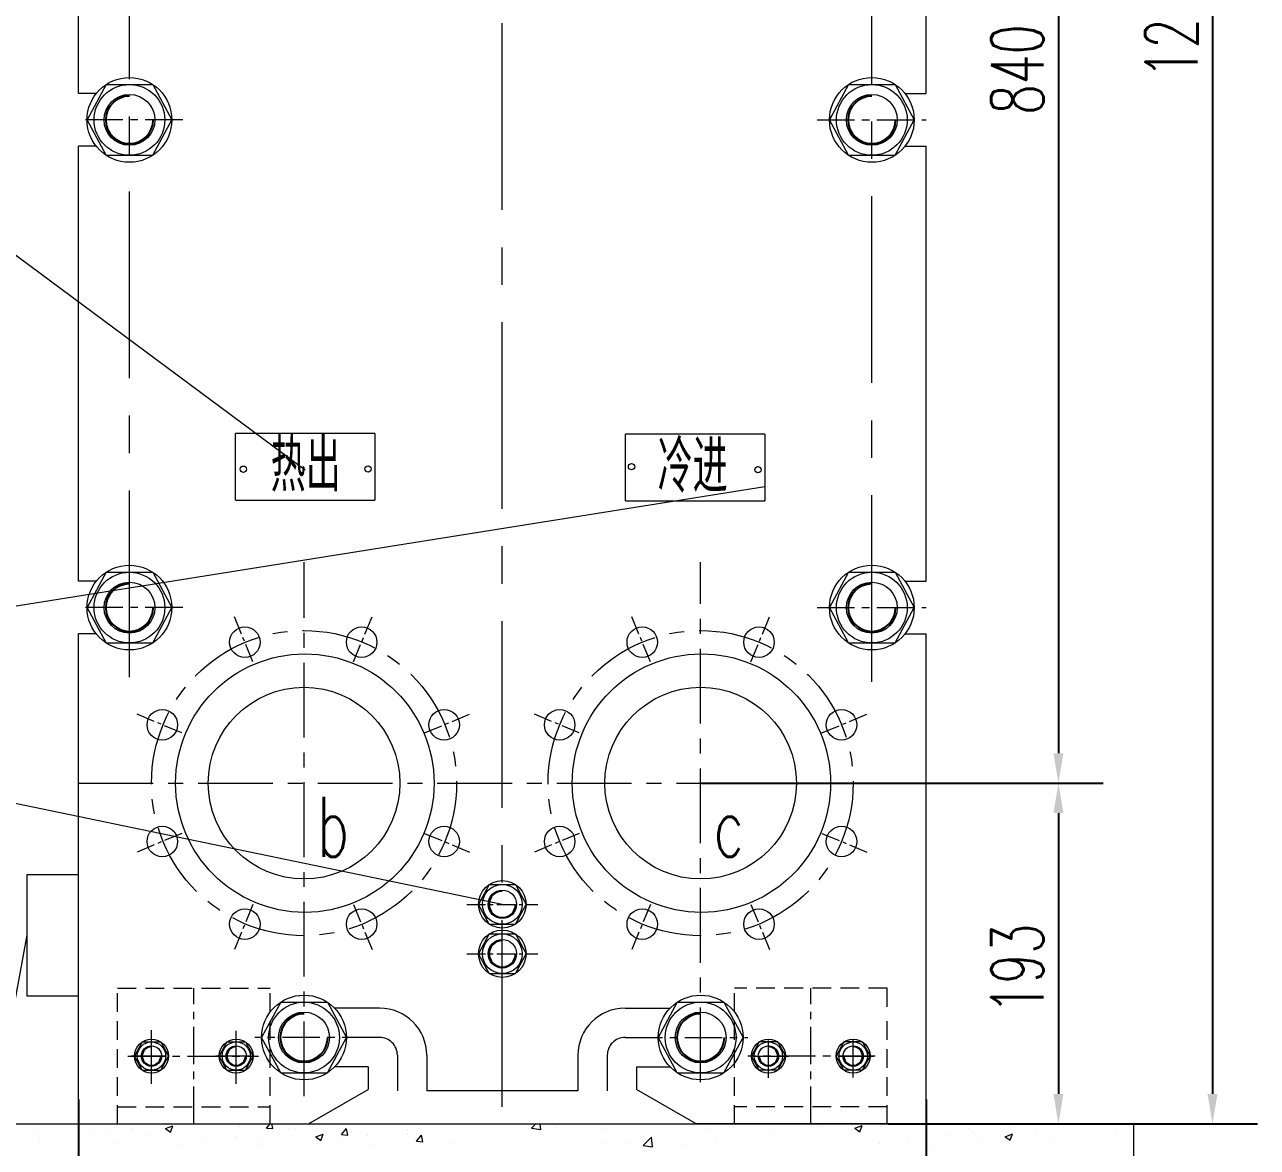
# Model space of a CAD drawing. Header units: millimetres. Extents: x 2882 to 3476, y 1065 to 1485.
# Drawn here: x 3156.5 to 3239, y 1280.9 to 1356 of the extents above; entities that cross this region are included whole.
import ezdxf

# ---------------------------------------------------------------- set-up
doc = ezdxf.new("R2010")
doc.units = ezdxf.units.MM
doc.linetypes.add('CENTERX2', pattern=[4, 2.5, -0.5, 0.5, -0.5])
doc.linetypes.add('HIDDEN', pattern=[0.375, 0.25, -0.125])
doc.layers.get('DEFPOINTS').update_dxf_attribs({"lineweight": 18})
for name, color, linetype, lineweight, true_color in [('1', 1, 'Continuous', 18, 0xff0000), ('2', 2, 'Continuous', 18, 0xffff00), ('3', 3, 'CENTERX2', 18, 0x00ff00), ('5', 6, 'HIDDEN', 18, 0xff00ff)]:
    doc.layers.add(name, color=color, linetype=linetype, lineweight=lineweight, true_color=true_color)
doc.styles.add('HZ', font='txt.shx', dxfattribs={"width": 0.67, "bigfont": 'hztxt.shx'})
doc.styles.get("Standard").update_dxf_attribs({"font": 'arial.ttf'})
doc.dimstyles.new('ISO-25', dxfattribs={"dimtxt": 2.5, "dimasz": 2.5, "dimexe": 1.25, "dimexo": 0.625, "dimtad": 1, "dimtxsty": 'Standard', "dimcen": 2.5, "dimadec": 0, "dimazin": 0, "dimtfac": 1, "dimtmove": 0, "dimatfit": 3, "dimfxl": 0, "dimarcsym": 0})

# ---------------------------------------------------------------- blocks, each defined once
blk = doc.blocks.new('*D40')
at = {"layer": '2', "color": 0, "lineweight": -2, "ltscale": 0.5, "transparency": 16777216}
for p, q in [((3201.79, 1305.267), (3228.665, 1305.267)), ((3225.665, 1303.267), (3225.665, 1284.473)), ((3214.264, 1282.473), (3228.665, 1282.473))]:
    blk.add_line(p, q, dxfattribs=at)
at = {"layer": '2', "color": 0, "ltscale": 0.5, "transparency": 16777216}
for points in [[(3225.331, 1303.267), (3225.998, 1303.267), (3225.665, 1305.267)], [(3225.331, 1284.473), (3225.998, 1284.473), (3225.665, 1282.473)]]:
    blk.add_solid(points, dxfattribs=at)
at = {"layer": 'DEFPOINTS', "color": 0, "ltscale": 0.5, "transparency": 16777216}
for p in [(3201.728, 1305.267), (3214.202, 1282.473), (3225.665, 1282.473)]:
    blk.add_point(p, dxfattribs=at)
at = {"layer": '2', "color": 0, "ltscale": 0.5, "transparency": 16777216, "insert": (3222.915, 1292.854), "char_height": 3.5, "attachment_point": 5, "rotation": 90, "style": 'HZ'}
blk.add_mtext('\\A1;193', dxfattribs=at)
blk = doc.blocks.new('*D41')
at = {"layer": '2', "color": 0, "lineweight": -2, "ltscale": 0.5, "transparency": 16777216}
for p, q in [((3160.11, 1284.112), (3160.11, 1268.655)), ((3216.81, 1284.112), (3216.81, 1268.655)), ((3162.11, 1271.655), (3214.81, 1271.655))]:
    blk.add_line(p, q, dxfattribs=at)
at = {"layer": '2', "color": 0, "ltscale": 0.5, "transparency": 16777216}
for points in [[(3162.11, 1271.989), (3162.11, 1271.322), (3160.11, 1271.655)], [(3214.81, 1271.989), (3214.81, 1271.322), (3216.81, 1271.655)]]:
    blk.add_solid(points, dxfattribs=at)
at = {"layer": 'DEFPOINTS', "color": 0, "ltscale": 0.5, "transparency": 16777216}
for p in [(3160.11, 1284.174), (3216.81, 1284.174), (3216.81, 1271.655)]:
    blk.add_point(p, dxfattribs=at)
at = {"layer": '2', "color": 0, "ltscale": 0.5, "transparency": 16777216, "insert": (3190.029, 1274.405), "char_height": 3.5, "attachment_point": 5, "style": 'HZ'}
blk.add_mtext('\\A1;480', dxfattribs=at)
blk = doc.blocks.new('*D42')
at = {"layer": '2', "color": 0, "lineweight": -2, "ltscale": 0.5, "transparency": 16777216}
for p, q in [((3195.327, 1433.522), (3238.974, 1433.522)), ((3235.974, 1431.522), (3235.974, 1284.473)), ((3216.873, 1282.473), (3238.974, 1282.473))]:
    blk.add_line(p, q, dxfattribs=at)
at = {"layer": '2', "color": 0, "ltscale": 0.5, "transparency": 16777216}
for points in [[(3235.641, 1431.522), (3236.308, 1431.522), (3235.974, 1433.522)], [(3235.641, 1284.473), (3236.308, 1284.473), (3235.974, 1282.473)]]:
    blk.add_solid(points, dxfattribs=at)
at = {"layer": 'DEFPOINTS', "color": 0, "ltscale": 0.5, "transparency": 16777216}
for p in [(3195.264, 1433.522), (3216.81, 1282.473), (3235.974, 1282.473)]:
    blk.add_point(p, dxfattribs=at)
at = {"layer": '2', "color": 0, "ltscale": 0.5, "transparency": 16777216, "insert": (3233.224, 1356.426), "char_height": 3.5, "attachment_point": 5, "rotation": 90, "style": 'HZ'}
blk.add_mtext('\\A1;1254', dxfattribs=at)
blk = doc.blocks.new('*D43')
at = {"layer": '2', "color": 0, "lineweight": -2, "ltscale": 0.5, "transparency": 16777216}
for p, q in [((3201.79, 1405.285), (3228.665, 1405.285)), ((3225.665, 1403.285), (3225.665, 1307.267)), ((3201.79, 1305.267), (3228.665, 1305.267))]:
    blk.add_line(p, q, dxfattribs=at)
at = {"layer": '2', "color": 0, "ltscale": 0.5, "transparency": 16777216}
for points in [[(3225.331, 1403.285), (3225.998, 1403.285), (3225.665, 1405.285)], [(3225.331, 1307.267), (3225.998, 1307.267), (3225.665, 1305.267)]]:
    blk.add_solid(points, dxfattribs=at)
at = {"layer": 'DEFPOINTS', "color": 0, "ltscale": 0.5, "transparency": 16777216}
for p in [(3201.728, 1405.285), (3201.728, 1305.267), (3225.665, 1305.267)]:
    blk.add_point(p, dxfattribs=at)
at = {"layer": '2', "color": 0, "ltscale": 0.5, "transparency": 16777216, "insert": (3222.915, 1353.008), "char_height": 3.5, "attachment_point": 5, "rotation": 90, "style": 'HZ'}
blk.add_mtext('\\A1;840', dxfattribs=at)

msp = doc.modelspace()

# ---------------------------------------------------------------- linework, layer by layer
at = {"color": 2, "linetype": 'Continuous', "ltscale": 0.25}
for centre, radius, start, end in [((3163.51209, 1349.63368), 1.5876, 90, 0), ((3213.18129, 1349.63368), 1.5876, 90, 0), ((3163.51209, 1317.00832), 1.5876, 90, 0), ((3213.18129, 1317.00832), 1.5876, 90, 0), ((3188.46009, 1297.15846), 0.88906, 90, 0), ((3188.46009, 1293.85414), 0.88906, 90, 0), ((3175.1924, 1288.2506), 1.5876, 90, 0), ((3201.72789, 1288.2506), 1.5876, 90, 0), ((3164.98629, 1287.00916), 0.63504, 90, 0), ((3170.65629, 1287.00916), 0.63504, 90, 0), ((3206.26389, 1287.00916), 0.63504, 180, 90), ((3211.93389, 1287.00916), 0.63504, 180, 90)]:
    msp.add_arc(centre, radius, start, end, dxfattribs=at)
at = {"layer": '1', "ltscale": 200}
for p, q in [((3160.11009, 1351.39138), (3160.11009, 1378.85342)), ((3216.81009, 1351.39138), (3216.81009, 1378.08786)), ((3160.11009, 1351.39138), (3160.11009, 1353.42838)), ((3161.28774, 1351.39138), (3160.11009, 1351.39138)), ((3215.40563, 1351.39138), (3216.81009, 1351.39138)), ((3161.28774, 1347.87598), (3160.11009, 1347.87598)), ((3160.11009, 1337.18866), (3160.11009, 1347.87598)), ((3160.11009, 1337.18866), (3160.11009, 1347.87598)), ((3215.40563, 1347.87598), (3216.81009, 1347.87598)), ((3216.81009, 1337.18866), (3216.81009, 1347.87598)), ((3160.11009, 1318.76602), (3160.11009, 1343.7346)), ((3216.81009, 1318.76602), (3216.81009, 1343.7346)), ((3160.11009, 1318.76602), (3160.11009, 1333.67326)), ((3216.81009, 1318.76602), (3216.81009, 1320.41032)), ((3161.28774, 1318.76602), (3160.11009, 1318.76602)), ((3215.40563, 1318.76602), (3216.81009, 1318.76602)), ((3160.11009, 1299.14296), (3160.11009, 1315.25062)), ((3160.11009, 1300.90066), (3160.11009, 1315.25062)), ((3161.28774, 1315.25062), (3160.11009, 1315.25062)), ((3215.40563, 1315.25062), (3216.81009, 1315.25062)), ((3216.81009, 1297.49866), (3216.81009, 1315.25062)), ((3160.11009, 1282.47316), (3160.11009, 1300.43271)), ((3216.81009, 1282.47316), (3216.81009, 1300.08077)), ((3160.11009, 1297.49866), (3160.11009, 1299.14296)), ((3216.81009, 1297.49866), (3216.81009, 1299.14296)), ((3160.11009, 1282.47316), (3175.49065, 1282.47316)), ((3161.81109, 1282.47316), (3174.05829, 1282.47316)), ((3216.81009, 1282.47316), (3201.42952, 1282.47316)), ((3215.10909, 1282.47316), (3202.86189, 1282.47316))]:
    msp.add_line(p, q, dxfattribs=at)
at = {"layer": '1', "ltscale": 0.25}
for p, q in [((3161.95099, 1352.00015), (3160.67709, 1349.63368)), ((3161.95099, 1352.00015), (3165.07318, 1352.00015)), ((3165.07318, 1352.00015), (3166.34709, 1349.63368)), ((3211.62019, 1352.00015), (3210.34629, 1349.63368)), ((3211.62019, 1352.00015), (3214.74238, 1352.00015)), ((3214.74238, 1352.00015), (3216.01629, 1349.63368)), ((3161.95099, 1347.2672), (3160.67709, 1349.63368)), ((3165.07318, 1347.2672), (3166.34709, 1349.63368)), ((3211.62019, 1347.2672), (3210.34629, 1349.63368)), ((3214.74238, 1347.2672), (3216.01629, 1349.63368)), ((3161.95099, 1347.2672), (3165.07318, 1347.2672)), ((3211.62019, 1347.2672), (3214.74238, 1347.2672)), ((3170.60908, 1324.19116), (3170.60908, 1328.65786)), ((3179.92342, 1328.65786), (3170.60908, 1328.65786)), ((3179.92342, 1328.65786), (3179.92342, 1324.19116)), ((3206.01298, 1328.61502), (3196.69864, 1328.61502)), ((3196.69864, 1324.14832), (3196.69864, 1328.61502)), ((3206.01298, 1328.61502), (3206.01298, 1324.14832)), ((3170.60908, 1324.19116), (3179.92342, 1324.19116)), ((3196.69864, 1324.14832), (3206.01298, 1324.14832)), ((3161.95099, 1319.3748), (3160.67709, 1317.00832)), ((3161.95099, 1319.3748), (3165.07318, 1319.3748)), ((3165.07318, 1319.3748), (3166.34709, 1317.00832)), ((3211.62019, 1319.3748), (3210.34629, 1317.00832)), ((3211.62019, 1319.3748), (3214.74238, 1319.3748)), ((3214.74238, 1319.3748), (3216.01629, 1317.00832)), ((3161.95099, 1314.64185), (3160.67709, 1317.00832)), ((3165.07318, 1314.64185), (3166.34709, 1317.00832)), ((3211.62019, 1314.64185), (3210.34629, 1317.00832)), ((3214.74238, 1314.64185), (3216.01629, 1317.00832)), ((3161.95099, 1314.64185), (3165.07318, 1314.64185)), ((3211.62019, 1314.64185), (3214.74238, 1314.64185)), ((3187.58587, 1298.48368), (3186.87249, 1297.15846)), ((3187.58587, 1298.48368), (3189.3343, 1298.48368)), ((3189.3343, 1298.48368), (3190.04769, 1297.15846)), ((3187.58587, 1295.83323), (3186.87249, 1297.15846)), ((3189.3343, 1295.83323), (3190.04769, 1297.15846)), ((3187.58587, 1295.83323), (3189.3343, 1295.83323)), ((3187.58587, 1295.17937), (3186.87249, 1293.85414)), ((3187.58587, 1295.17937), (3189.3343, 1295.17937)), ((3189.3343, 1295.17937), (3190.04769, 1293.85414)), ((3187.58587, 1292.52892), (3186.87249, 1293.85414)), ((3189.3343, 1292.52892), (3190.04769, 1293.85414)), ((3187.58587, 1292.52892), (3189.3343, 1292.52892)), ((3173.6313, 1290.61707), (3172.3574, 1288.2506)), ((3173.6313, 1290.61707), (3176.7535, 1290.61707)), ((3176.7535, 1290.61707), (3178.0274, 1288.2506)), ((3180.24959, 1290.21398), (3177.23748, 1290.21398)), ((3196.67058, 1290.21398), (3199.6828, 1290.21398)), ((3200.16679, 1290.61707), (3198.89289, 1288.2506)), ((3200.16679, 1290.61707), (3203.28898, 1290.61707)), ((3203.28898, 1290.61707), (3204.56289, 1288.2506)), ((3173.6313, 1285.88412), (3172.3574, 1288.2506)), ((3176.7535, 1285.88412), (3178.0274, 1288.2506)), ((3200.16679, 1285.88412), (3198.89289, 1288.2506)), ((3203.28898, 1285.88412), (3204.56289, 1288.2506)), ((3164.36185, 1287.95575), (3163.85229, 1287.00916)), ((3164.36185, 1287.95575), (3165.61073, 1287.95575)), ((3165.61073, 1287.95575), (3166.12029, 1287.00916)), ((3170.03185, 1287.95575), (3169.52229, 1287.00916)), ((3170.03185, 1287.95575), (3171.28073, 1287.95575)), ((3171.28073, 1287.95575), (3171.79029, 1287.00916)), ((3205.63945, 1287.95575), (3205.12989, 1287.00916)), ((3206.88833, 1287.95575), (3205.63945, 1287.95575)), ((3206.88833, 1287.95575), (3207.39789, 1287.00916)), ((3211.30945, 1287.95575), (3210.79989, 1287.00916)), ((3212.55833, 1287.95575), (3211.30945, 1287.95575)), ((3212.55833, 1287.95575), (3213.06789, 1287.00916)), ((3164.36185, 1286.06257), (3163.85229, 1287.00916)), ((3165.61073, 1286.06257), (3166.12029, 1287.00916)), ((3170.03185, 1286.06257), (3169.52229, 1287.00916)), ((3171.28073, 1286.06257), (3171.79029, 1287.00916)), ((3183.4029, 1287.06067), (3183.4029, 1284.68082)), ((3193.51728, 1287.06067), (3193.51728, 1284.68082)), ((3205.63945, 1286.06257), (3205.12989, 1287.00916)), ((3206.88833, 1286.06257), (3207.39789, 1287.00916)), ((3211.30945, 1286.06257), (3210.79989, 1287.00916)), ((3212.55833, 1286.06257), (3213.06789, 1287.00916)), ((3164.36185, 1286.06257), (3165.61073, 1286.06257)), ((3170.03185, 1286.06257), (3171.28073, 1286.06257)), ((3173.6313, 1285.88412), (3176.7535, 1285.88412)), ((3179.47614, 1286.28722), (3177.23748, 1286.28722)), ((3179.47614, 1286.28722), (3179.47614, 1284.77418)), ((3197.44404, 1286.28722), (3199.6828, 1286.28722)), ((3197.44404, 1286.28722), (3197.44404, 1284.77418)), ((3200.16679, 1285.88412), (3203.28898, 1285.88412)), ((3206.88833, 1286.06257), (3205.63945, 1286.06257)), ((3212.55833, 1286.06257), (3211.30945, 1286.06257)), ((3175.49065, 1282.47316), (3179.47614, 1284.77418)), ((3193.51728, 1284.68082), (3183.4029, 1284.68082)), ((3201.42952, 1282.47316), (3197.44404, 1284.77418))]:
    msp.add_line(p, q, dxfattribs=at)
at = {"layer": '1'}
for p, q in [((3156.63658, 1299.15852), (3160.11009, 1299.15852)), ((3156.63658, 1299.15852), (3156.63658, 1291.04397)), ((3156.63658, 1291.04397), (3160.11009, 1291.04397))]:
    msp.add_line(p, q, dxfattribs=at)
at = {"layer": '1', "lineweight": 0}
for p, q in [((3146.22643, 1282.47316), (3230.69374, 1282.47316)), ((3230.69374, 1282.47316), (3230.69374, 1266.63354))]:
    msp.add_line(p, q, dxfattribs=at)
at = {"layer": '1', "ltscale": 0.25}
for centre, radius in [((3163.51209, 1349.63368), 2.835), ((3163.51209, 1349.63368), 2.36647), ((3213.18129, 1349.63368), 2.835), ((3213.18129, 1349.63368), 2.36647), ((3163.51209, 1349.63368), 1.701), ((3213.18129, 1349.63368), 1.701), ((3171.13282, 1326.26743), 0.21336), ((3179.47402, 1326.28024), 0.21336), ((3197.10772, 1326.43354), 0.21336), ((3205.56358, 1326.2374), 0.21336), ((3163.51209, 1317.00832), 2.835), ((3213.18129, 1317.00832), 2.835), ((3163.51209, 1317.00832), 2.36647), ((3213.18129, 1317.00832), 2.36647), ((3163.51209, 1317.00832), 1.701), ((3213.18129, 1317.00832), 1.701), ((3171.23412, 1314.69567), 1.0206), ((3179.04545, 1314.69567), 1.0206), ((3197.82222, 1314.69567), 1.0206), ((3205.63355, 1314.69567), 1.0206), ((3175.24479, 1305.26656), 8.6436), ((3201.78039, 1305.26656), 8.6436), ((3165.71067, 1309.17222), 1.0206), ((3184.5689, 1309.17222), 1.0206), ((3192.29877, 1309.17222), 1.0206), ((3211.157, 1309.17222), 1.0206), ((3165.71067, 1301.36089), 1.0206), ((3184.5689, 1301.36089), 1.0206), ((3192.29877, 1301.36089), 1.0206), ((3211.157, 1301.36089), 1.0206), ((3188.46009, 1297.15846), 1.5876), ((3188.46009, 1297.15846), 1.32523), ((3188.46009, 1297.15846), 0.95256), ((3171.23412, 1295.83744), 1.0206), ((3179.04545, 1295.83744), 1.0206), ((3197.82222, 1295.83744), 1.0206), ((3205.63355, 1295.83744), 1.0206), ((3188.46009, 1293.85414), 1.5876), ((3188.46009, 1293.85414), 1.32523), ((3188.46009, 1293.85414), 0.95256), ((3175.1924, 1288.2506), 2.835), ((3201.72789, 1288.2506), 2.835), ((3175.1924, 1288.2506), 2.36647), ((3175.1924, 1288.2506), 1.701), ((3201.72789, 1288.2506), 2.36647), ((3201.72789, 1288.2506), 1.701), ((3164.98629, 1287.00916), 1.134), ((3164.98629, 1287.00916), 0.94659), ((3164.98629, 1287.00916), 0.6804), ((3170.65629, 1287.00916), 1.134), ((3170.65629, 1287.00916), 0.94659), ((3170.65629, 1287.00916), 0.6804), ((3206.26389, 1287.00916), 1.134), ((3206.26389, 1287.00916), 0.94659), ((3206.26389, 1287.00916), 0.6804), ((3211.93389, 1287.00916), 1.134), ((3211.93389, 1287.00916), 0.94659), ((3211.93389, 1287.00916), 0.6804)]:
    msp.add_circle(centre, radius, dxfattribs=at)
at = {"layer": '1', "lineweight": 0}
for centre in [(3175.19229, 1305.26656), (3201.72789, 1305.26656)]:
    msp.add_circle(centre, 6.41036, dxfattribs=at)
at = {"layer": '1', "ltscale": 200}
for centre in [(3188.46009, 1297.15846), (3188.46009, 1293.85414)]:
    msp.add_circle(centre, 0.95256, dxfattribs=at)
at = {"layer": '1', "ltscale": 0.25}
for centre, start, end in [((3180.24959, 1287.06067), 0, 90), ((3196.67058, 1287.06067), 90, 180)]:
    msp.add_arc(centre, 3.15331, start, end, dxfattribs=at)
at = {"layer": '2', "ltscale": 0.5}
for p, q in [((3175.2631, 1326.19918), (3145.8127, 1348.05976)), ((3206.01298, 1325.07866), (3145.8127, 1315.48783)), ((3188.46009, 1297.15846), (3145.8127, 1305.97905)), ((3156.63658, 1295.10125), (3138.1219, 1194.05563))]:
    msp.add_line(p, q, dxfattribs=at)
at = {"layer": '2'}
for p, q in [((3172.68121, 1282.19151), (3172.91754, 1282.47316)), ((3173.0987, 1282.15242), (3173.03954, 1282.47316)), ((3190.41431, 1282.18309), (3190.69262, 1282.47316)), ((3191.0359, 1282.08464), (3190.99071, 1282.47316)), ((3157.40732, 1281.97943), (3157.40732, 1281.97943)), ((3161.14408, 1281.82154), (3161.14408, 1281.82154)), ((3161.89593, 1281.89922), (3161.89593, 1281.89922)), ((3163.64831, 1282.12993), (3163.64831, 1282.12993)), ((3164.88083, 1281.66366), (3164.88083, 1281.66366)), ((3165.91842, 1282.16199), (3166.40855, 1282.35014)), ((3165.91842, 1282.16199), (3166.26662, 1281.92713)), ((3166.26569, 1281.92467), (3166.40763, 1282.34767)), ((3166.57049, 1281.94663), (3166.57049, 1281.94663)), ((3167.14165, 1282.44605), (3167.14165, 1282.44605)), ((3170.87841, 1282.28817), (3170.87841, 1282.28817)), ((3172.68121, 1282.19151), (3173.09961, 1282.1549)), ((3174.22771, 1282.11675), (3174.22771, 1282.11675)), ((3174.61517, 1282.13028), (3174.61517, 1282.13028)), ((3175.97833, 1281.60138), (3176.46846, 1281.78952)), ((3176.3256, 1281.36405), (3176.46753, 1281.78705)), ((3176.41241, 1281.81114), (3176.41241, 1281.81114)), ((3177.70203, 1281.75224), (3178.0395, 1282.15442)), ((3177.70203, 1281.75224), (3178.12044, 1281.71564)), ((3178.11952, 1281.71316), (3178.03858, 1282.15193)), ((3178.35193, 1281.9724), (3178.35193, 1281.9724)), ((3179.45553, 1281.69254), (3179.45553, 1281.69254)), ((3182.08868, 1281.81451), (3182.08868, 1281.81451)), ((3182.10665, 1282.04157), (3182.10665, 1282.04157)), ((3182.72286, 1281.31298), (3183.06032, 1281.71515)), ((3183.14034, 1281.27389), (3183.0594, 1281.71267)), ((3190.41431, 1282.18309), (3191.03686, 1282.08654)), ((3192.07955, 1282.2253), (3192.07955, 1282.2253)), ((3195.41499, 1282.16439), (3195.41499, 1282.16439)), ((3202.33473, 1282.1862), (3202.33473, 1282.1862)), ((3204.08711, 1282.41691), (3204.08711, 1282.41691)), ((3206.354, 1281.85376), (3206.354, 1281.85376)), ((3209.88975, 1282.30189), (3209.88975, 1282.30189)), ((3212.0396, 1282.17725), (3212.52973, 1282.3654)), ((3212.0396, 1282.17726), (3212.3878, 1281.94239)), ((3212.38687, 1281.93989), (3212.52881, 1282.3629)), ((3218.14195, 1281.74882), (3218.14195, 1281.74882)), ((3219.61979, 1282.19215), (3219.61979, 1282.19215)), ((3219.89433, 1281.97952), (3219.89433, 1281.97952)), ((3222.09951, 1281.61664), (3222.58964, 1281.80478)), ((3222.44678, 1281.37927), (3222.58871, 1281.80228)), ((3222.54545, 1282.32855), (3222.54545, 1282.32855)), ((3224.20585, 1281.9623), (3224.20585, 1281.9623)), ((3227.7999, 1282.45518), (3227.7999, 1282.45518)), ((3229.46171, 1282.05665), (3229.46171, 1282.05665)), ((3157.47508, 1281.31721), (3157.47508, 1281.31721)), ((3162.48819, 1281.2459), (3162.48819, 1281.2459)), ((3166.99794, 1281.09905), (3166.99794, 1281.09905)), ((3168.61759, 1281.50578), (3168.61759, 1281.50578)), ((3170.63365, 1281.62388), (3170.63365, 1281.62388)), ((3172.3301, 1281.1104), (3172.3301, 1281.1104)), ((3172.35435, 1281.34789), (3172.35435, 1281.34789)), ((3175.97833, 1281.60138), (3176.32652, 1281.36652)), ((3176.0911, 1281.19001), (3176.0911, 1281.19001)), ((3177.70315, 1281.46184), (3177.70315, 1281.46184)), ((3179.82786, 1281.03212), (3179.82786, 1281.03212)), ((3182.72286, 1281.31298), (3183.14126, 1281.27637)), ((3184.9081, 1281.25234), (3184.9081, 1281.25234)), ((3195.26275, 1281.25516), (3195.26275, 1281.25516)), ((3197.03571, 1281.18298), (3197.03571, 1281.18298)), ((3197.88499, 1281.02446), (3198.43021, 1281.5927)), ((3197.88499, 1281.02446), (3198.50755, 1280.92791)), ((3197.91388, 1281.60419), (3197.91388, 1281.60419)), ((3198.50659, 1280.926), (3198.42925, 1281.59079)), ((3200.77247, 1281.02509), (3200.77247, 1281.02509)), ((3202.75994, 1281.36088), (3202.75994, 1281.36088)), ((3213.7211, 1281.1668), (3213.7211, 1281.1668)), ((3215.53749, 1281.49141), (3215.53749, 1281.49141)), ((3217.03439, 1280.98934), (3217.03439, 1280.98934)), ((3220.57014, 1281.43747), (3220.57014, 1281.43747)), ((3222.09951, 1281.61664), (3222.4477, 1281.38178)), ((3225.3794, 1281.35592), (3225.3794, 1281.35592))]:
    msp.add_line(p, q, dxfattribs=at)
at = {"layer": '3', "ltscale": 5}
for p, q in [((3188.46009, 1283.60866), (3188.46009, 1435.26251)), ((3163.51209, 1312.34968), (3163.51209, 1388.46544)), ((3213.18129, 1312.03468), (3213.18129, 1387.62754))]:
    msp.add_line(p, q, dxfattribs=at)
at = {"layer": '3'}
for p, q in [((3167.07392, 1349.63368), (3160.21804, 1349.63368)), ((3209.52105, 1349.63368), (3216.81009, 1349.63368)), ((3167.07392, 1317.00832), (3160.21804, 1317.00832)), ((3209.52105, 1317.00832), (3216.81009, 1317.00832)), ((3167.82129, 1282.47316), (3167.82129, 1291.54516)), ((3209.09889, 1282.47316), (3209.09889, 1291.54516)), ((3170.65629, 1285.14148), (3170.65629, 1288.47165)), ((3180.24959, 1288.2506), (3171.90737, 1288.2506)), ((3196.67058, 1288.2506), (3204.88911, 1288.2506)), ((3206.26389, 1285.5541), (3206.26389, 1288.56886)), ((3211.93389, 1285.58056), (3211.93389, 1288.47165)), ((3163.39307, 1287.00916), (3172.15385, 1287.00916)), ((3181.43952, 1287.06067), (3181.43952, 1284.68082)), ((3195.48066, 1287.06067), (3195.48066, 1284.68082)), ((3213.41339, 1287.00916), (3204.88781, 1287.00916))]:
    msp.add_line(p, q, dxfattribs=at)
at = {"layer": '3', "ltscale": 2}
for p, q in [((3175.19229, 1284.32138), (3175.19229, 1320.05244)), ((3201.72789, 1285.25464), (3201.72789, 1320.05244)), ((3160.11009, 1305.26656), (3216.81009, 1305.26656))]:
    msp.add_line(p, q, dxfattribs=at)
at = {"layer": '3', "ltscale": 0.5}
for p, q in [((3171.77657, 1313.38607), (3170.47468, 1316.52911)), ((3178.503, 1313.38607), (3179.80489, 1316.52911)), ((3198.36467, 1313.38607), (3197.06278, 1316.52911)), ((3205.0911, 1313.38607), (3206.39299, 1316.52911)), ((3167.02027, 1308.62977), (3163.87723, 1309.93166)), ((3183.2593, 1308.62977), (3186.40234, 1309.93166)), ((3193.60837, 1308.62977), (3190.46533, 1309.93166)), ((3209.8474, 1308.62977), (3212.99044, 1309.93166)), ((3167.02027, 1301.90334), (3163.87723, 1300.60145)), ((3183.2593, 1301.90334), (3186.40234, 1300.60145)), ((3193.60837, 1301.90334), (3190.46533, 1300.60145)), ((3209.8474, 1301.90334), (3212.99044, 1300.60145)), ((3171.77657, 1297.14704), (3170.47468, 1294.004)), ((3178.503, 1297.14704), (3179.80489, 1294.004)), ((3186.08651, 1297.15846), (3190.83461, 1297.15846)), ((3198.36467, 1297.14704), (3197.06278, 1294.004)), ((3205.0911, 1297.14704), (3206.39299, 1294.004)), ((3186.08651, 1293.85414), (3190.83461, 1293.85414))]:
    msp.add_line(p, q, dxfattribs=at)
at = {"layer": '3', "ltscale": 200}
for p, q in [((3188.46009, 1284.87045), (3188.46009, 1294.94064)), ((3164.98629, 1285.4113), (3164.98629, 1288.73644)), ((3164.98629, 1285.14148), (3164.98629, 1288.47165)), ((3170.65629, 1285.45372), (3170.65629, 1288.69444))]:
    msp.add_line(p, q, dxfattribs=at)
at = {"layer": '3', "ltscale": 50}
for p, q in [((3165.98835, 1287.00916), (3163.62134, 1287.00916)), ((3171.65835, 1287.00916), (3169.29134, 1287.00916)), ((3205.26182, 1287.00916), (3207.62883, 1287.00916)), ((3210.93182, 1287.00916), (3213.29883, 1287.00916))]:
    msp.add_line(p, q, dxfattribs=at)
at = {"layer": '3', "ltscale": 2}
for centre in [(3175.19229, 1305.26656), (3201.72789, 1305.26656)]:
    msp.add_circle(centre, 10.206, dxfattribs=at)
at = {"layer": '3'}
for centre, start, end in [((3180.24959, 1287.06067), 360, 90), ((3196.67058, 1287.06067), 90, 180)]:
    msp.add_arc(centre, 1.18993, start, end, dxfattribs=at)
at = {"layer": '5', "ltscale": 5}
for p, q in [((3162.71829, 1282.47316), (3162.71829, 1291.54516)), ((3162.71829, 1291.54516), (3172.92429, 1291.54516)), ((3172.92429, 1282.47316), (3172.92429, 1291.54516)), ((3203.99589, 1282.47316), (3203.99589, 1291.54516)), ((3214.20189, 1291.54516), (3203.99589, 1291.54516)), ((3214.20189, 1290.30104), (3214.20189, 1291.54516)), ((3214.20189, 1282.47316), (3214.20189, 1289.78693)), ((3162.71829, 1283.60716), (3172.92429, 1283.60716)), ((3214.20189, 1283.60716), (3203.99589, 1283.60716))]:
    msp.add_line(p, q, dxfattribs=at)

# ---------------------------------------------------------------- texts
at = {"layer": '2', "attachment_point": 7, "style": 'HZ'}
for s, insert, char_height, width in [('\\T1;热出', (3172.9617, 1324.76144), 3.5, 7.035), ('\\T1;冷进', (3198.8538, 1324.68665), 3.5, 7.093625), ('\\T1;b', (3176.05026, 1300.34378), 4, 8.7291429), ('\\T1;c', (3202.58586, 1300.34378), 4, 10.6242857)]:
    msp.add_mtext(s, dxfattribs=dict(at, insert=insert, char_height=char_height, width=width))

# ---------------------------------------------------------------- dimensions: what is measured, and where the dimension line sits
at = {"layer": '2', "ltscale": 0.5}
for base, p1, p2, text, picture, middle in [((3235.97424, 1282.47316), (3195.26409, 1433.52196), (3216.81009, 1282.47316), '1254', '*D42', (3235.97424, 1356.42616)), ((3225.66478, 1305.26656), (3201.72789, 1405.28536), (3201.72789, 1305.26656), '840', '*D43', (3225.66478, 1353.00778)), ((3225.66478, 1282.47316), (3201.72789, 1305.26656), (3214.20189, 1282.47316), '193', '*D40', (3225.66478, 1292.85412))]:
    dim = msp.add_linear_dim(base=base, p1=p1, p2=p2, angle=90, text=text, dimstyle='ISO-25', override={"dimtxt": 3.5, "dimasz": 2, "dimexe": 3, "dimexo": 0.0625, "dimgap": 1, "dimzin": 0, "dimtxsty": 'HZ', "dimsah": 1, "dimdle": 4, "dimtofl": 0, "dimatfit": 0, "dimtolj": 1, "dimtzin": 0}, dxfattribs=at)
    dim.commit()
    dim.dimension.update_dxf_attribs({"geometry": picture, "text_midpoint": middle, "dimtype": 160})
dim = msp.add_linear_dim(base=(3216.81009, 1271.6555), p1=(3160.11009, 1284.17416), p2=(3216.81009, 1284.17416), text='480', dimstyle='ISO-25', override={"dimtxt": 3.5, "dimasz": 2, "dimexe": 3, "dimexo": 0.0625, "dimgap": 1, "dimzin": 0, "dimtxsty": 'HZ', "dimsah": 1, "dimdle": 4, "dimtofl": 0, "dimatfit": 0, "dimtolj": 1, "dimtzin": 0}, dxfattribs=at)
dim.commit()
dim.dimension.update_dxf_attribs({"geometry": '*D41', "text_midpoint": (3190.02923, 1271.6555), "dimtype": 160})

doc.saveas('drawing.dxf')
